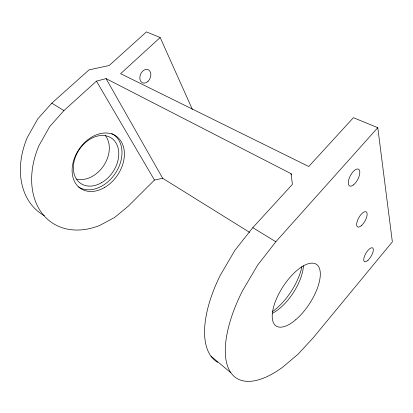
<?xml version="1.0" encoding="UTF-8"?>
<svg xmlns="http://www.w3.org/2000/svg" width="413" height="413" viewBox="0 0 413 413"><rect width="100%" height="100%" fill="white"/><g stroke="black" fill="none" stroke-linecap="round" stroke-linejoin="round"><path stroke-width="0.62" d="M377.781 127.679L275.822 241.765L257.598 265.182L242.343 291.098A101.753 43.871 -56.9 0 0 229.298 370.146A101.753 43.871 -56.9 0 0 282.58 367.281L298.31 353.956L313.431 337.529L392.35 241.842L377.781 127.679L353.404 117.695L308.738 166.511L120.611 73.674L160.177 37.521L192.35 109.378M249.638 232.374L162.681 178.292L154.462 180.047L128.319 206.133L114.799 217.336L99.91 225.338A75.749 55.781 -55.8 0 1 42.09 213.376A75.749 55.781 -55.8 0 1 38.967 145.608L49.622 126.703L63.943 110.57L96.456 81.144L106.064 78.62L291.026 173.666L292.43 184.337L252.797 227.651L234.951 250.252L220.206 275.419A99.017 45.874 -56.8 0 0 217.749 362.356M160.177 37.521L146.414 31.904L109.182 65.517L89.038 69.874L51.821 103.167L37.743 118.903L27.341 137.405A74.232 55.998 -55.7 0 0 44.398 215.694M51.821 103.167L63.943 110.57M252.797 227.651L275.822 241.765M210.997 356.202L230.913 372.794M96.456 81.144L154.462 180.047M106.064 78.62L162.681 178.292M291.026 173.666L291.408 174.895M105.336 135.51A26.953 20.252 -55.7 0 1 103.782 165.515A26.953 20.252 -55.7 0 1 76.627 179.108M303.447 265.75A36.034 16.355 -56.9 0 1 272.57 313.193M301.929 266.622A41.233 18.977 -56.8 0 1 272.487 311.583M111.716 133.502A31.507 23.226 -55.8 0 1 116.032 172.267A31.507 23.226 -55.8 0 1 78.496 186.934M147.9 81.485A7.15 5.188 -67.1 0 0 148.319 69.756A7.15 5.188 -67.1 0 0 139.821 77.536A7.15 5.188 -67.1 0 0 147.9 81.485M101.557 182.716A27.392 20.191 -55.8 0 0 112.419 138.825A27.392 20.191 -55.8 0 0 74.252 160.791A27.392 20.191 -55.8 0 0 101.557 182.716M353.564 184.843A9.514 4.151 -62.1 0 0 359.289 169.919A9.514 4.151 -62.1 0 0 349.331 177.962A9.514 4.151 -62.1 0 0 353.564 184.843M361.375 225.653A8.673 3.51 -60.5 0 0 366.682 212.308A8.673 3.51 -60.5 0 0 357.632 220.15A8.673 3.51 -60.5 0 0 361.375 225.653M367.993 260.262A7.981 3.005 -59.4 0 0 372.939 248.208A7.981 3.005 -59.4 0 0 364.648 255.817A7.981 3.005 -59.4 0 0 367.993 260.262M295.708 319.765A36.824 15.761 -56.9 0 0 317.365 265.094A36.824 15.761 -56.9 0 0 275.724 300.592A36.824 15.761 -56.9 0 0 295.708 319.765M104.381 187.61A31.636 23.205 -55.9 0 0 117.225 136.961A31.636 23.205 -55.9 0 0 73.178 162.154A31.636 23.205 -55.9 0 0 104.381 187.61"/></g></svg>
